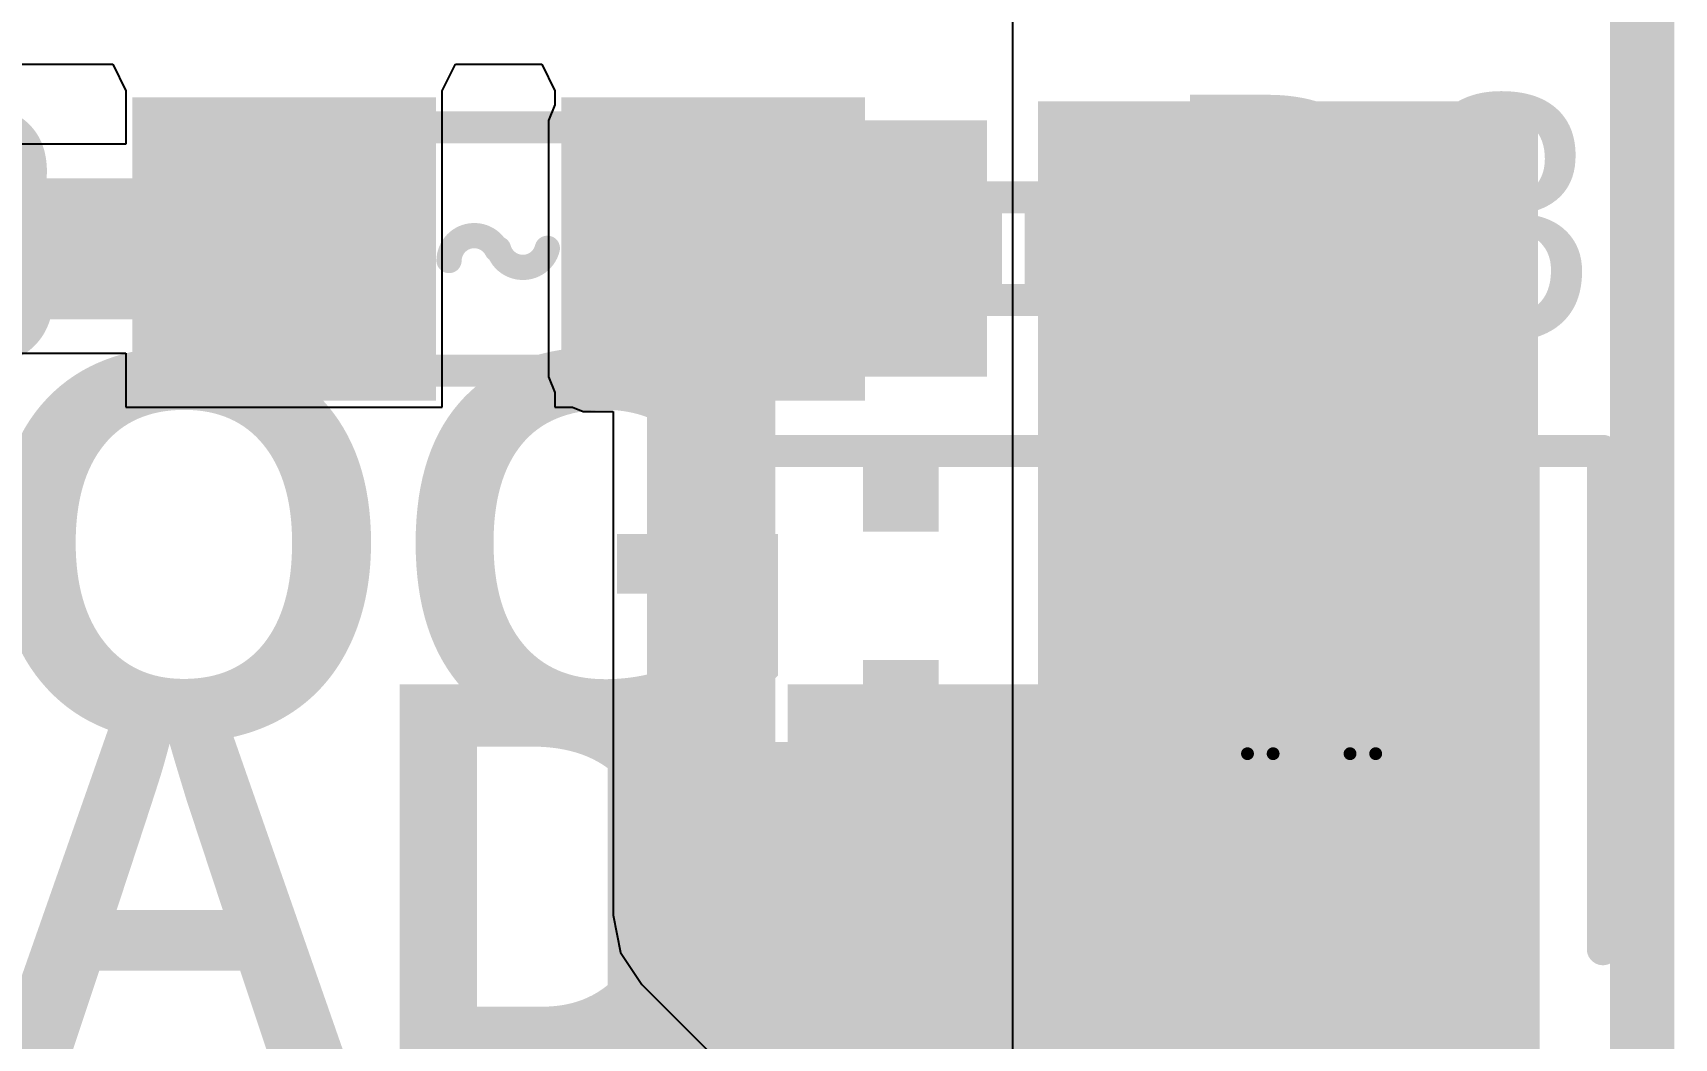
# Model space of a CAD drawing. Header units: inches. Extents: x -0.3 to 9.9, y -0.4 to 5.
# Drawn here: x 4.3742 to 4.6302, y 1.3268 to 1.4837 of the extents above; entities that cross this region are included whole.
import ezdxf

# ---------------------------------------------------------------- set-up
doc = ezdxf.new("R2010")
doc.units = ezdxf.units.IN
doc.header["$MEASUREMENT"] = 0
for name, color, linetype in [('Board Outline', 216, 'Continuous'), ('Bottom Layer', 5, 'Continuous'), ('Bottom Solder', 6, 'Continuous'), ('Drill Drawing', 1, 'Continuous'), ('Multi-Layer', 9, 'Continuous'), ('Pad Holes', 156, 'Continuous'), ('Top Layer', 1, 'Continuous'), ('Top Overlay', 2, 'Continuous'), ('Top Paste', 8, 'Continuous'), ('Top Solder', 216, 'Continuous')]:
    doc.layers.add(name, color=color, linetype=linetype)
doc.styles.add('Arial', font='', dxfattribs={"height": 0.2})
doc.styles.add('Arial_Bold', font='', dxfattribs={"height": 0.2})
doc.styles.get('Arial').set_extended_font_data('Arial')
doc.styles.get('Arial_Bold').set_extended_font_data('Arial', bold=True)

# ---------------------------------------------------------------- blocks, each defined once
blk = doc.blocks.new('1051330011_36')
at = {"layer": 'Bottom Layer'}
h = blk.add_hatch(color=5, dxfattribs=at)
edge = h.paths.add_edge_path()
edge.add_arc((-0.1318898, 0.0423229), 0.0216535, 90, 270)
edge.add_line((-0.1318898, 0.0206694), (-0.0885826, 0.0206694))
edge.add_arc((-0.0885826, 0.0423229), 0.0216535, 270, 450)
edge.add_line((-0.0885826, 0.0639764), (-0.1318898, 0.0639764))
h = blk.add_hatch(color=5, dxfattribs=at)
edge = h.paths.add_edge_path()
edge.add_arc((0.0885826, 0.0423229), 0.0216535, 90, 270)
edge.add_line((0.0885826, 0.0206694), (0.1318898, 0.0206694))
edge.add_arc((0.1318898, 0.0423229), 0.0216535, 270, 450)
edge.add_line((0.1318898, 0.0639764), (0.0885826, 0.0639764))
h = blk.add_hatch(color=5, dxfattribs=at)
edge = h.paths.add_edge_path()
edge.add_arc((-0.0216536, -0.0423228), 0.0216535, 90, 270)
edge.add_line((-0.0216536, -0.0639763), (0.0216536, -0.0639763))
edge.add_arc((0.0216536, -0.0423228), 0.0216535, 270, 450)
edge.add_line((0.0216536, -0.0206693), (-0.0216536, -0.0206693))
at = {"layer": 'Bottom Solder'}
h = blk.add_hatch(color=6, dxfattribs=at)
edge = h.paths.add_edge_path()
edge.add_arc((-0.1318898, 0.0423229), 0.0256535, 90, 270)
edge.add_line((-0.1318898, 0.0166694), (-0.0885826, 0.0166694))
edge.add_arc((-0.0885826, 0.0423229), 0.0256535, 270, 450)
edge.add_line((-0.0885826, 0.0679764), (-0.1318898, 0.0679764))
h = blk.add_hatch(color=6, dxfattribs=at)
edge = h.paths.add_edge_path()
edge.add_arc((0.0885826, 0.0423229), 0.0256535, 90, 270)
edge.add_line((0.0885826, 0.0166694), (0.1318898, 0.0166694))
edge.add_arc((0.1318898, 0.0423229), 0.0256535, 270, 450)
edge.add_line((0.1318898, 0.0679764), (0.0885826, 0.0679764))
h = blk.add_hatch(color=6, dxfattribs=at)
edge = h.paths.add_edge_path()
edge.add_arc((-0.0216536, -0.0423228), 0.0256535, 90, 270)
edge.add_line((-0.0216536, -0.0679763), (0.0216536, -0.0679763))
edge.add_arc((0.0216536, -0.0423228), 0.0256535, 270, 450)
edge.add_line((0.0216536, -0.0166693), (-0.0216536, -0.0166693))
at = {"layer": 'Multi-Layer'}
h = blk.add_hatch(color=9, dxfattribs=at)
edge = h.paths.add_edge_path()
edge.add_arc((-0.1318898, 0.0423229), 0.0216535, 90, 270)
edge.add_line((-0.1318898, 0.0206694), (-0.0885826, 0.0206694))
edge.add_arc((-0.0885826, 0.0423229), 0.0216535, 270, 450)
edge.add_line((-0.0885826, 0.0639764), (-0.1318898, 0.0639764))
h = blk.add_hatch(color=9, dxfattribs=at)
edge = h.paths.add_edge_path()
edge.add_arc((0.0885826, 0.0423229), 0.0216535, 90, 270)
edge.add_line((0.0885826, 0.0206694), (0.1318898, 0.0206694))
edge.add_arc((0.1318898, 0.0423229), 0.0216535, 270, 450)
edge.add_line((0.1318898, 0.0639764), (0.0885826, 0.0639764))
h = blk.add_hatch(color=9, dxfattribs=at)
edge = h.paths.add_edge_path()
edge.add_arc((-0.0216536, -0.0423228), 0.0216535, 90, 270)
edge.add_line((-0.0216536, -0.0639763), (0.0216536, -0.0639763))
edge.add_arc((0.0216536, -0.0423228), 0.0216535, 270, 450)
edge.add_line((0.0216536, -0.0206693), (-0.0216536, -0.0206693))
at = {"layer": 'Pad Holes'}
h = blk.add_hatch(color=7, dxfattribs=at)
edge = h.paths.add_edge_path()
edge.add_arc((-0.12401575, 0.0423229), 0.0098425, 90, 270)
edge.add_line((-0.12401575, 0.0324804), (-0.09645665, 0.0324804))
edge.add_arc((-0.09645665, 0.0423229), 0.0098425, 270, 450)
edge.add_line((-0.09645665, 0.0521654), (-0.12401575, 0.0521654))
h = blk.add_hatch(color=7, dxfattribs=at)
edge = h.paths.add_edge_path()
edge.add_arc((0.09645665, 0.0423229), 0.0098425, 90, 270)
edge.add_line((0.09645665, 0.0324804), (0.12401575, 0.0324804))
edge.add_arc((0.12401575, 0.0423229), 0.0098425, 270, 450)
edge.add_line((0.12401575, 0.0521654), (0.09645665, 0.0521654))
h = blk.add_hatch(color=7, dxfattribs=at)
edge = h.paths.add_edge_path()
edge.add_arc((-0.02165355, -0.0423228), 0.0098425, 90, 270)
edge.add_line((-0.02165355, -0.0521653), (0.02165355, -0.0521653))
edge.add_arc((0.02165355, -0.0423228), 0.0098425, 270, 450)
edge.add_line((0.02165355, -0.0324803), (-0.02165355, -0.0324803))
at = {"layer": 'Top Layer'}
h = blk.add_hatch(color=1, dxfattribs=at)
edge = h.paths.add_edge_path()
edge.add_arc((-0.1318898, 0.0423229), 0.0216535, 90, 270)
edge.add_line((-0.1318898, 0.0206694), (-0.0885826, 0.0206694))
edge.add_arc((-0.0885826, 0.0423229), 0.0216535, 270, 450)
edge.add_line((-0.0885826, 0.0639764), (-0.1318898, 0.0639764))
for points in [[(-0.06003935, 0.00295285), (-0.06003935, 0.06200795), (-0.04232285, 0.06200795), (-0.04232285, 0.00295285)], [(-0.03444885, 0.00295285), (-0.03444885, 0.06200795), (-0.01673235, 0.06200795), (-0.01673235, 0.00295285)], [(-0.00885825, 0.00295285), (-0.00885825, 0.06200795), (0.00885825, 0.06200795), (0.00885825, 0.00295285)], [(0.01673235, 0.00295285), (0.01673235, 0.06200795), (0.03444885, 0.06200795), (0.03444885, 0.00295285)], [(0.04232285, 0.00295285), (0.04232285, 0.06200795), (0.06003935, 0.06200795), (0.06003935, 0.00295285)]]:
    blk.add_hatch(color=1, dxfattribs=at).paths.add_polyline_path(points)
h = blk.add_hatch(color=1, dxfattribs=at)
edge = h.paths.add_edge_path()
edge.add_arc((0.0885826, 0.0423229), 0.0216535, 90, 270)
edge.add_line((0.0885826, 0.0206694), (0.1318898, 0.0206694))
edge.add_arc((0.1318898, 0.0423229), 0.0216535, 270, 450)
edge.add_line((0.1318898, 0.0639764), (0.0885826, 0.0639764))
h = blk.add_hatch(color=1, dxfattribs=at)
edge = h.paths.add_edge_path()
edge.add_arc((-0.0216536, -0.0423228), 0.0216535, 90, 270)
edge.add_line((-0.0216536, -0.0639763), (0.0216536, -0.0639763))
edge.add_arc((0.0216536, -0.0423228), 0.0216535, 270, 450)
edge.add_line((0.0216536, -0.0206693), (-0.0216536, -0.0206693))
at = {"layer": 'Top Paste'}
for points in [[(-0.06003935, 0.00295285), (-0.06003935, 0.06200795), (-0.04232285, 0.06200795), (-0.04232285, 0.00295285)], [(-0.03444885, 0.00295285), (-0.03444885, 0.06200795), (-0.01673235, 0.06200795), (-0.01673235, 0.00295285)], [(-0.00885825, 0.00295285), (-0.00885825, 0.06200795), (0.00885825, 0.06200795), (0.00885825, 0.00295285)], [(0.01673235, 0.00295285), (0.01673235, 0.06200795), (0.03444885, 0.06200795), (0.03444885, 0.00295285)], [(0.04232285, 0.00295285), (0.04232285, 0.06200795), (0.06003935, 0.06200795), (0.06003935, 0.00295285)]]:
    blk.add_hatch(color=8, dxfattribs=at).paths.add_polyline_path(points)
at = {"layer": 'Top Solder'}
h = blk.add_hatch(color=216, dxfattribs=at)
edge = h.paths.add_edge_path()
edge.add_arc((-0.1318898, 0.0423229), 0.0256535, 90, 270)
edge.add_line((-0.1318898, 0.0166694), (-0.0885826, 0.0166694))
edge.add_arc((-0.0885826, 0.0423229), 0.0256535, 270, 450)
edge.add_line((-0.0885826, 0.0679764), (-0.1318898, 0.0679764))
h = blk.add_hatch(color=216, dxfattribs=at)
edge = h.paths.add_edge_path()
edge.add_arc((0.0885826, 0.0423229), 0.0256535, 90, 270)
edge.add_line((0.0885826, 0.0166694), (0.1318898, 0.0166694))
edge.add_arc((0.1318898, 0.0423229), 0.0256535, 270, 450)
edge.add_line((0.1318898, 0.0679764), (0.0885826, 0.0679764))
for points in [[(-0.06403935, -0.00104715), (-0.06403935, 0.06600795), (-0.03832285, 0.06600795), (-0.03832285, -0.00104715)], [(-0.03844885, -0.00104715), (-0.03844885, 0.06600795), (-0.01273235, 0.06600795), (-0.01273235, -0.00104715)], [(-0.01285825, -0.00104715), (-0.01285825, 0.06600795), (0.01285825, 0.06600795), (0.01285825, -0.00104715)], [(0.01273235, -0.00104715), (0.01273235, 0.06600795), (0.03844885, 0.06600795), (0.03844885, -0.00104715)], [(0.03832285, -0.00104715), (0.03832285, 0.06600795), (0.06403935, 0.06600795), (0.06403935, -0.00104715)]]:
    blk.add_hatch(color=216, dxfattribs=at).paths.add_polyline_path(points)
h = blk.add_hatch(color=216, dxfattribs=at)
edge = h.paths.add_edge_path()
edge.add_arc((-0.0216536, -0.0423228), 0.0256535, 90, 270)
edge.add_line((-0.0216536, -0.0679763), (0.0216536, -0.0679763))
edge.add_arc((0.0216536, -0.0423228), 0.0256535, 270, 450)
edge.add_line((0.0216536, -0.0166693), (-0.0216536, -0.0166693))
at = {"layer": 'Top Overlay'}
for points, const_width in [([(-0.1574803, 0.0717087), (-0.1574803, 0.0877717)], 0.005), ([(-0.0797244, 0.0877717), (-0.1574803, 0.0877717)], 0.005), ([(0.1574803, 0.0877717), (0.0797244, 0.0877717)], 0.005), ([(0.1574803, 0.0717087), (0.1574803, 0.0877717)], 0.005), ([(-0.045071, 0.0778977), (-0.057071, 0.0778977)], 0.01), ([(-0.051071, 0.0718977), (-0.057071, 0.0778977)], 0.01), ([(-0.051071, 0.0718977), (-0.045071, 0.0778977)], 0.01), ([(-0.1574803, -0.0452755), (-0.1574803, 0.0235434)], 0.005), ([(0.1574803, -0.0452755), (0.1574803, 0.0235434)], 0.005), ([(-0.0531496, -0.0452755), (-0.1574803, -0.0452755)], 0.005), ([(0.1574803, -0.0452755), (0.0531496, -0.0452755)], 0.005)]:
    blk.add_lwpolyline(points, dxfattribs=dict(at, const_width=const_width))
for points, const_width in [([(-0.1587303, 0.0877717, 1), (-0.1562303, 0.0877717, 1)], 0.0025), ([(-0.1587303, 0.0877717, 1), (-0.1562303, 0.0877717, 1)], 0.0025), ([(-0.0809744, 0.0877717, 1), (-0.0784744, 0.0877717, 1)], 0.0025), ([(0.0784744, 0.0877717, 1), (0.0809744, 0.0877717, 1)], 0.0025), ([(0.1562303, 0.0877717, 1), (0.1587303, 0.0877717, 1)], 0.0025), ([(0.1562303, 0.0877717, 1), (0.1587303, 0.0877717, 1)], 0.0025), ([(-0.059571, 0.0778977, 1), (-0.054571, 0.0778977, 1)], 0.005), ([(-0.059571, 0.0778977, 1), (-0.054571, 0.0778977, 1)], 0.005), ([(-0.047571, 0.0778977, 1), (-0.042571, 0.0778977, 1)], 0.005), ([(-0.047571, 0.0778977, 1), (-0.042571, 0.0778977, 1)], 0.005), ([(-0.053571, 0.0718977, 1), (-0.048571, 0.0718977, 1)], 0.005), ([(-0.053571, 0.0718977, 1), (-0.048571, 0.0718977, 1)], 0.005), ([(-0.1587303, 0.0717087, 1), (-0.1562303, 0.0717087, 1)], 0.0025), ([(0.1562303, 0.0717087, 1), (0.1587303, 0.0717087, 1)], 0.0025), ([(-0.1587303, 0.0235434, 1), (-0.1562303, 0.0235434, 1)], 0.0025), ([(0.1562303, 0.0235434, 1), (0.1587303, 0.0235434, 1)], 0.0025), ([(-0.1587303, -0.0452755, 1), (-0.1562303, -0.0452755, 1)], 0.0025), ([(-0.1587303, -0.0452755, 1), (-0.1562303, -0.0452755, 1)], 0.0025), ([(-0.0543996, -0.0452755, 1), (-0.0518996, -0.0452755, 1)], 0.0025), ([(0.0518996, -0.0452755, 1), (0.0543996, -0.0452755, 1)], 0.0025), ([(0.1562303, -0.0452755, 1), (0.1587303, -0.0452755, 1)], 0.0025), ([(0.1562303, -0.0452755, 1), (0.1587303, -0.0452755, 1)], 0.0025)]:
    blk.add_lwpolyline(points, format="xyb", close=True, dxfattribs=dict(at, const_width=const_width))
blk = doc.blocks.new('F____0603_137')
at = {"layer": 'Top Layer'}
for points in [[(-0.01377945, -0.01968505), (-0.05314955, -0.01968505), (-0.05314955, 0.01968505), (-0.01377945, 0.01968505)], [(0.05314965, -0.01968505), (0.01377955, -0.01968505), (0.01377955, 0.01968505), (0.05314965, 0.01968505)]]:
    blk.add_hatch(color=1, dxfattribs=at).paths.add_polyline_path(points)
at = {"layer": 'Top Paste'}
for points in [[(-0.01377945, -0.01968505), (-0.05314955, -0.01968505), (-0.05314955, 0.01968505), (-0.01377945, 0.01968505)], [(0.05314965, -0.01968505), (0.01377955, -0.01968505), (0.01377955, 0.01968505), (0.05314965, 0.01968505)]]:
    blk.add_hatch(color=8, dxfattribs=at).paths.add_polyline_path(points)
at = {"layer": 'Top Solder'}
for points in [[(-0.00977945, -0.02368505), (-0.05714955, -0.02368505), (-0.05714955, 0.02368505), (-0.00977945, 0.02368505)], [(0.05714965, -0.02368505), (0.00977955, -0.02368505), (0.00977955, 0.02368505), (0.05714965, 0.02368505)]]:
    blk.add_hatch(color=216, dxfattribs=at).paths.add_polyline_path(points)
at = {"layer": 'Top Overlay', "const_width": 0.005}
for points in [[(0.01, 0.019), (-0.01, 0.019)], [(0.01, -0.019), (-0.01, -0.019)]]:
    blk.add_lwpolyline(points, dxfattribs=at)
at = {"layer": 'Top Overlay'}
for points, const_width in [([(-0.01125, 0.019, 1), (-0.00875, 0.019, 1)], 0.0025), ([(0.00875, 0.019, 1), (0.01125, 0.019, 1)], 0.0025), ([(0.0067423, 0.0018093, 1), (0.0087107, 0.0018093, 1)], 0.0019685), ([(-0.0085964, -0.0001008, 1), (-0.006628, -0.0001008, 1)], 0.0019685), ([(-0.0009842, 0, 1), (0.0009842, 0, 1)], 0.0019685), ([(-0.0007058, 7.75e-05, 1), (0.0012626, 7.75e-05, 1)], 0.0019685), ([(-0.01125, -0.019, 1), (-0.00875, -0.019, 1)], 0.0025), ([(0.00875, -0.019, 1), (0.01125, -0.019, 1)], 0.0025)]:
    blk.add_lwpolyline(points, format="xyb", close=True, dxfattribs=dict(at, const_width=const_width))
at = {"layer": 'Top Overlay', "const_width": 0.003937}
for points in [[(-0.0076122, -0.0001008, -0.7701644861592942), (0, 0)], [(0.0077265, 0.0018093, -0.7841168953440428), (0.0002784, 7.75e-05)]]:
    blk.add_lwpolyline(points, format="xyb", dxfattribs=at)
blk = doc.blocks.new('DSN0603_2_165')
at = {"layer": 'Top Layer'}
for points in [[(-0.011811, 0.0047244), (-0.003937, 0.0047244), (-0.003937, -0.0047244), (-0.011811, -0.0047244)], [(0.003937, 0.0047244), (0.011811, 0.0047244), (0.011811, -0.0047244), (0.003937, -0.0047244)]]:
    blk.add_hatch(color=1, dxfattribs=at).paths.add_polyline_path(points)
at = {"layer": 'Top Paste'}
for points in [[(-0.011811, 0.0047244), (-0.003937, 0.0047244), (-0.003937, -0.0047244), (-0.011811, -0.0047244)], [(0.003937, 0.0047244), (0.011811, 0.0047244), (0.011811, -0.0047244), (0.003937, -0.0047244)]]:
    blk.add_hatch(color=8, dxfattribs=at).paths.add_polyline_path(points)
at = {"layer": 'Top Solder'}
for points in [[(-0.0139764, 0.0068898), (-0.0017716, 0.0068898), (-0.0017716, -0.0068898), (-0.0139764, -0.0068898)], [(0.0017716, 0.0068898), (0.0139764, 0.0068898), (0.0139764, -0.0068898), (0.0017716, -0.0068898)]]:
    blk.add_hatch(color=216, dxfattribs=at).paths.add_polyline_path(points)
at = {"layer": 'Top Overlay', "const_width": 0.005}
for points in [[(0.015, 0.008), (-0.015, 0.008)], [(-0.015, 0.008), (-0.015, -0.008)], [(0.015, 0.008), (0.015, -0.008)], [(0.015, -0.008), (-0.015, -0.008)]]:
    blk.add_lwpolyline(points, dxfattribs=at)
at = {"layer": 'Top Overlay', "const_width": 0.0025}
for points in [[(-0.01625, 0.008, 1), (-0.01375, 0.008, 1)], [(-0.01625, 0.008, 1), (-0.01375, 0.008, 1)], [(0.01375, 0.008, 1), (0.01625, 0.008, 1)], [(0.01375, 0.008, 1), (0.01625, 0.008, 1)], [(-0.01625, -0.008, 1), (-0.01375, -0.008, 1)], [(-0.01625, -0.008, 1), (-0.01375, -0.008, 1)], [(0.01375, -0.008, 1), (0.01625, -0.008, 1)], [(0.01375, -0.008, 1), (0.01625, -0.008, 1)]]:
    blk.add_lwpolyline(points, format="xyb", close=True, dxfattribs=at)

msp = doc.modelspace()

# ---------------------------------------------------------------- hatches: boundary and pattern name
at = {"layer": 'Bottom Layer'}
for points in [[(4.5458226, 1.3120196), (4.6092398, 1.3120196), (4.6092398, 1.4159486), (4.5458226, 1.4159486)], [(4.4638226, 1.3120196), (4.6092398, 1.3120196), (4.6092398, 1.373), (4.4638226, 1.373)]]:
    msp.add_hatch(color=5, dxfattribs=at).paths.add_polyline_path(points)
at = {"layer": 'Top Layer'}
for points in [[(4.531, 1.328), (4.609, 1.328), (4.609, 1.473), (4.531, 1.473)], [(4.46, 1.43), (4.523, 1.43), (4.523, 1.47), (4.46, 1.47)]]:
    msp.add_hatch(color=1, dxfattribs=at).paths.add_polyline_path(points)

# ---------------------------------------------------------------- linework, layer by layer
at = {"layer": 'Board Outline', "const_width": 0.01}
msp.add_lwpolyline([(4.625232, 2.7679486), (4.6252322, -0.122)], dxfattribs=at)
at = {"layer": 'Bottom Layer'}
msp.add_line((4.5270001, 1.6156061), (4.5270001, 1.2166341), dxfattribs=at)
at = {"layer": 'Bottom Layer', "const_width": 0.016}
msp.add_lwpolyline([(4.5736651, 1.3569206), (4.5736651, 1.3711848)], dxfattribs=at)
at = {"layer": 'Bottom Layer', "const_width": 0.008}
for points in [[(4.5696651, 1.3711848, 1), (4.5776651, 1.3711848, 1)], [(4.5696651, 1.3569206, 1), (4.5776651, 1.3569206, 1)]]:
    msp.add_lwpolyline(points, format="xyb", close=True, dxfattribs=at)
at = {"layer": 'Drill Drawing'}
for points, const_width in [([(4.5836651, 1.3711848, 1), (4.5636651, 1.3711848, 1)], 0.002), ([(4.5796651, 1.3711848, 1), (4.5676651, 1.3711848, 1)], 0.002), ([(4.5631651, 1.3711848, 1), (4.5641651, 1.3711848, 1)], 0.001), ([(4.5671651, 1.3711848, 1), (4.5681651, 1.3711848, 1)], 0.001), ([(4.5791651, 1.3711848, 1), (4.5801651, 1.3711848, 1)], 0.001), ([(4.5831651, 1.3711848, 1), (4.5841651, 1.3711848, 1)], 0.001)]:
    msp.add_lwpolyline(points, format="xyb", close=True, dxfattribs=dict(at, const_width=const_width))
at = {"layer": 'Top Layer'}
for p, q in [((4.0116456, 1.4787845), (4.386623, 1.4787845)), ((4.386623, 1.4787845), (4.3886729, 1.4746336)), ((4.4380431, 1.4746336), (4.440093, 1.4787845)), ((4.440093, 1.4787845), (4.4535521, 1.4787845)), ((4.4535521, 1.4787845), (4.4556021, 1.4746335)), ((4.3886729, 1.4746336), (4.388673, 1.4737844)), ((4.388673, 1.4737844), (4.388673, 1.4662878)), ((4.438043, 1.4737844), (4.4380431, 1.4746336)), ((4.438043, 1.4252636), (4.438043, 1.4737844)), ((4.4556021, 1.4724483), (4.454588, 1.47)), ((4.4556021, 1.4746335), (4.4556021, 1.4724483)), ((4.454588, 1.47), (4.454588, 1.43)), ((4.388673, 1.4662878), (4.3472859, 1.4662878)), ((4.3470275, 1.4336608), (4.388673, 1.4336608)), ((4.388673, 1.4336608), (4.388673, 1.4252636)), ((4.454588, 1.43), (4.4556021, 1.4275517)), ((4.4556021, 1.4275517), (4.4556021, 1.4252636)), ((4.388673, 1.4252636), (4.438043, 1.4252636)), ((4.4556021, 1.4252636), (4.4583689, 1.4252636)), ((4.4583689, 1.4252636), (4.46, 1.424588)), ((4.46, 1.424588), (4.4647061, 1.424588)), ((4.4647061, 1.424588), (4.4647061, 1.346)), ((4.4647061, 1.346), (4.4658703, 1.3401473)), ((4.4658703, 1.3401473), (4.4691856, 1.3351856)), ((4.4691856, 1.3351856), (4.4852902, 1.319081))]:
    msp.add_line(p, q, dxfattribs=at)
for points, const_width in [([(4.342, 1.4499743), (4.4133323, 1.4499743)], 0.022), ([(4.4133323, 1.4499743), (4.413358, 1.4499486)], 0.022), ([(4.484, 1.44), (4.494, 1.45)], 0.02), ([(4.477, 1.447), (4.488, 1.447)], 0.02), ([(4.48, 1.346), (4.48, 1.4402635)], 0.02), ([(4.48, 1.4402635), (4.484, 1.4402635)], 0.02), ([(4.5736651, 1.3711848), (4.57889, 1.3764097)], 0.016), ([(4.48, 1.346), (4.5138703, 1.3121297)], 0.02)]:
    msp.add_lwpolyline(points, dxfattribs=dict(at, const_width=const_width))
for points, const_width in [([(4.4078323, 1.4499743, 1), (4.4188323, 1.4499743, 1)], 0.011), ([(4.4078323, 1.4499743, 1), (4.4188323, 1.4499743, 1)], 0.011), ([(4.407858, 1.4499486, 1), (4.418858, 1.4499486, 1)], 0.011), ([(4.489, 1.45, 1), (4.499, 1.45, 1)], 0.01), ([(4.472, 1.447, 1), (4.482, 1.447, 1)], 0.01), ([(4.483, 1.447, 1), (4.493, 1.447, 1)], 0.01), ([(4.475, 1.4402635, 1), (4.485, 1.4402635, 1)], 0.01), ([(4.475, 1.4402635, 1), (4.485, 1.4402635, 1)], 0.01), ([(4.479, 1.4402635, 1), (4.489, 1.4402635, 1)], 0.01), ([(4.479, 1.44, 1), (4.489, 1.44, 1)], 0.01), ([(4.57489, 1.3764097, 1), (4.58289, 1.3764097, 1)], 0.008), ([(4.5696651, 1.3711848, 1), (4.5776651, 1.3711848, 1)], 0.008), ([(4.475, 1.346, 1), (4.485, 1.346, 1)], 0.01), ([(4.475, 1.346, 1), (4.485, 1.346, 1)], 0.01)]:
    msp.add_lwpolyline(points, format="xyb", close=True, dxfattribs=dict(at, const_width=const_width))

# ---------------------------------------------------------------- block references
for name, p, rotation in [('F____0603_137', (4.4468226, 1.4499486), 180), ('DSN0603_2_165', (4.527126, 1.45), 180), ('1051330011_36', (4.5313422, 1.2609486), 270)]:
    msp.add_blockref(name, p, dxfattribs=dict(rotation=rotation))

# ---------------------------------------------------------------- texts
at = {"layer": 'Top Overlay', "style": 'Arial'}
for s, height, p in [('F3', 0.04, (4.3146775, 1.4320065)), ('D3', 0.038, (4.5503436, 1.4360062))]:
    msp.add_text(s, height=height, dxfattribs=at).set_placement(p)
at = {"layer": 'Top Overlay', "style": 'Arial_Bold'}
for s, p in [('PROG:', (4.2488335, 1.3738234)), ('HEADER', (4.2488335, 1.322))]:
    msp.add_text(s, height=0.06, rotation=360, dxfattribs=at).set_placement(p)

doc.saveas('drawing.dxf')
